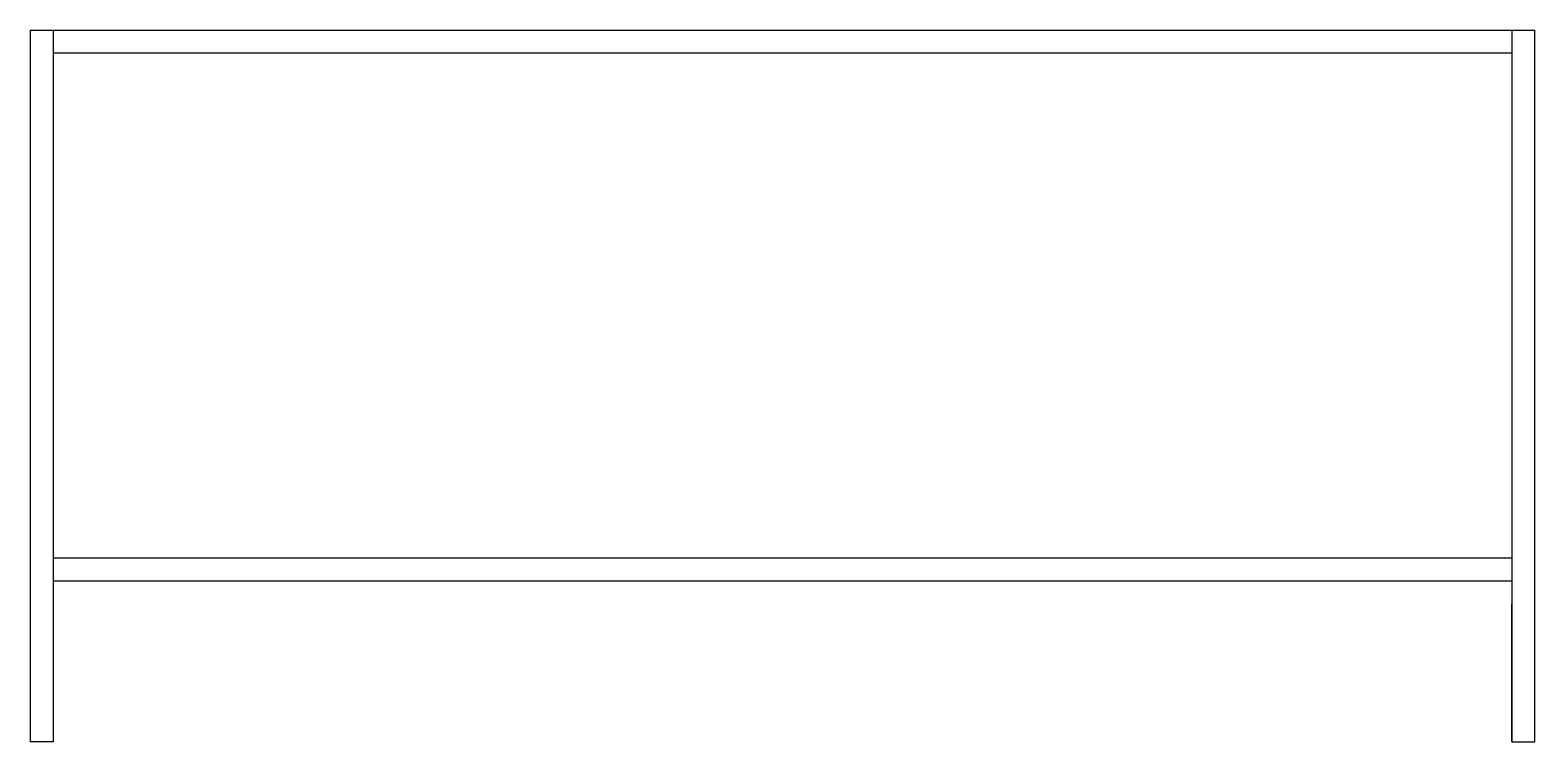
# Model space of a CAD drawing. Header units: millimetres. Extents: x 654 to 2158, y 484 to 1447.
# Drawn here: x 1384 to 1515, y 900 to 962 of the extents above; entities that cross this region are included whole.
import ezdxf

# ---------------------------------------------------------------- set-up
doc = ezdxf.new("R2010")
doc.units = ezdxf.units.MM
doc.layers.add('VV_D_2_STRUTTPRINCIPALE', color=3, linetype='Continuous')

msp = doc.modelspace()

# ---------------------------------------------------------------- linework, layer by layer
at = {"layer": 'VV_D_2_STRUTTPRINCIPALE'}
for p, q in [((1383.98, 961.96), (1383.98, 899.96)), ((1383.98, 961.96), (1514.98, 961.96)), ((1385.98, 961.96), (1385.98, 899.96)), ((1512.98, 961.96), (1512.98, 899.96)), ((1514.98, 899.96), (1514.98, 961.96)), ((1514.98, 899.96), (1514.98, 961.96)), ((1512.98, 959.96), (1385.98, 959.96)), ((1512.98, 915.96), (1385.98, 915.96)), ((1512.98, 913.96), (1385.98, 913.96)), ((1514.98, 899.96), (1514.98, 913.96)), ((1514.98, 911.96), (1514.98, 913.96)), ((1512.98, 899.96), (1512.98, 911.96)), ((1385.98, 899.96), (1383.98, 899.96)), ((1512.98, 899.96), (1514.98, 899.96))]:
    msp.add_line(p, q, dxfattribs=at)

doc.saveas('drawing.dxf')
